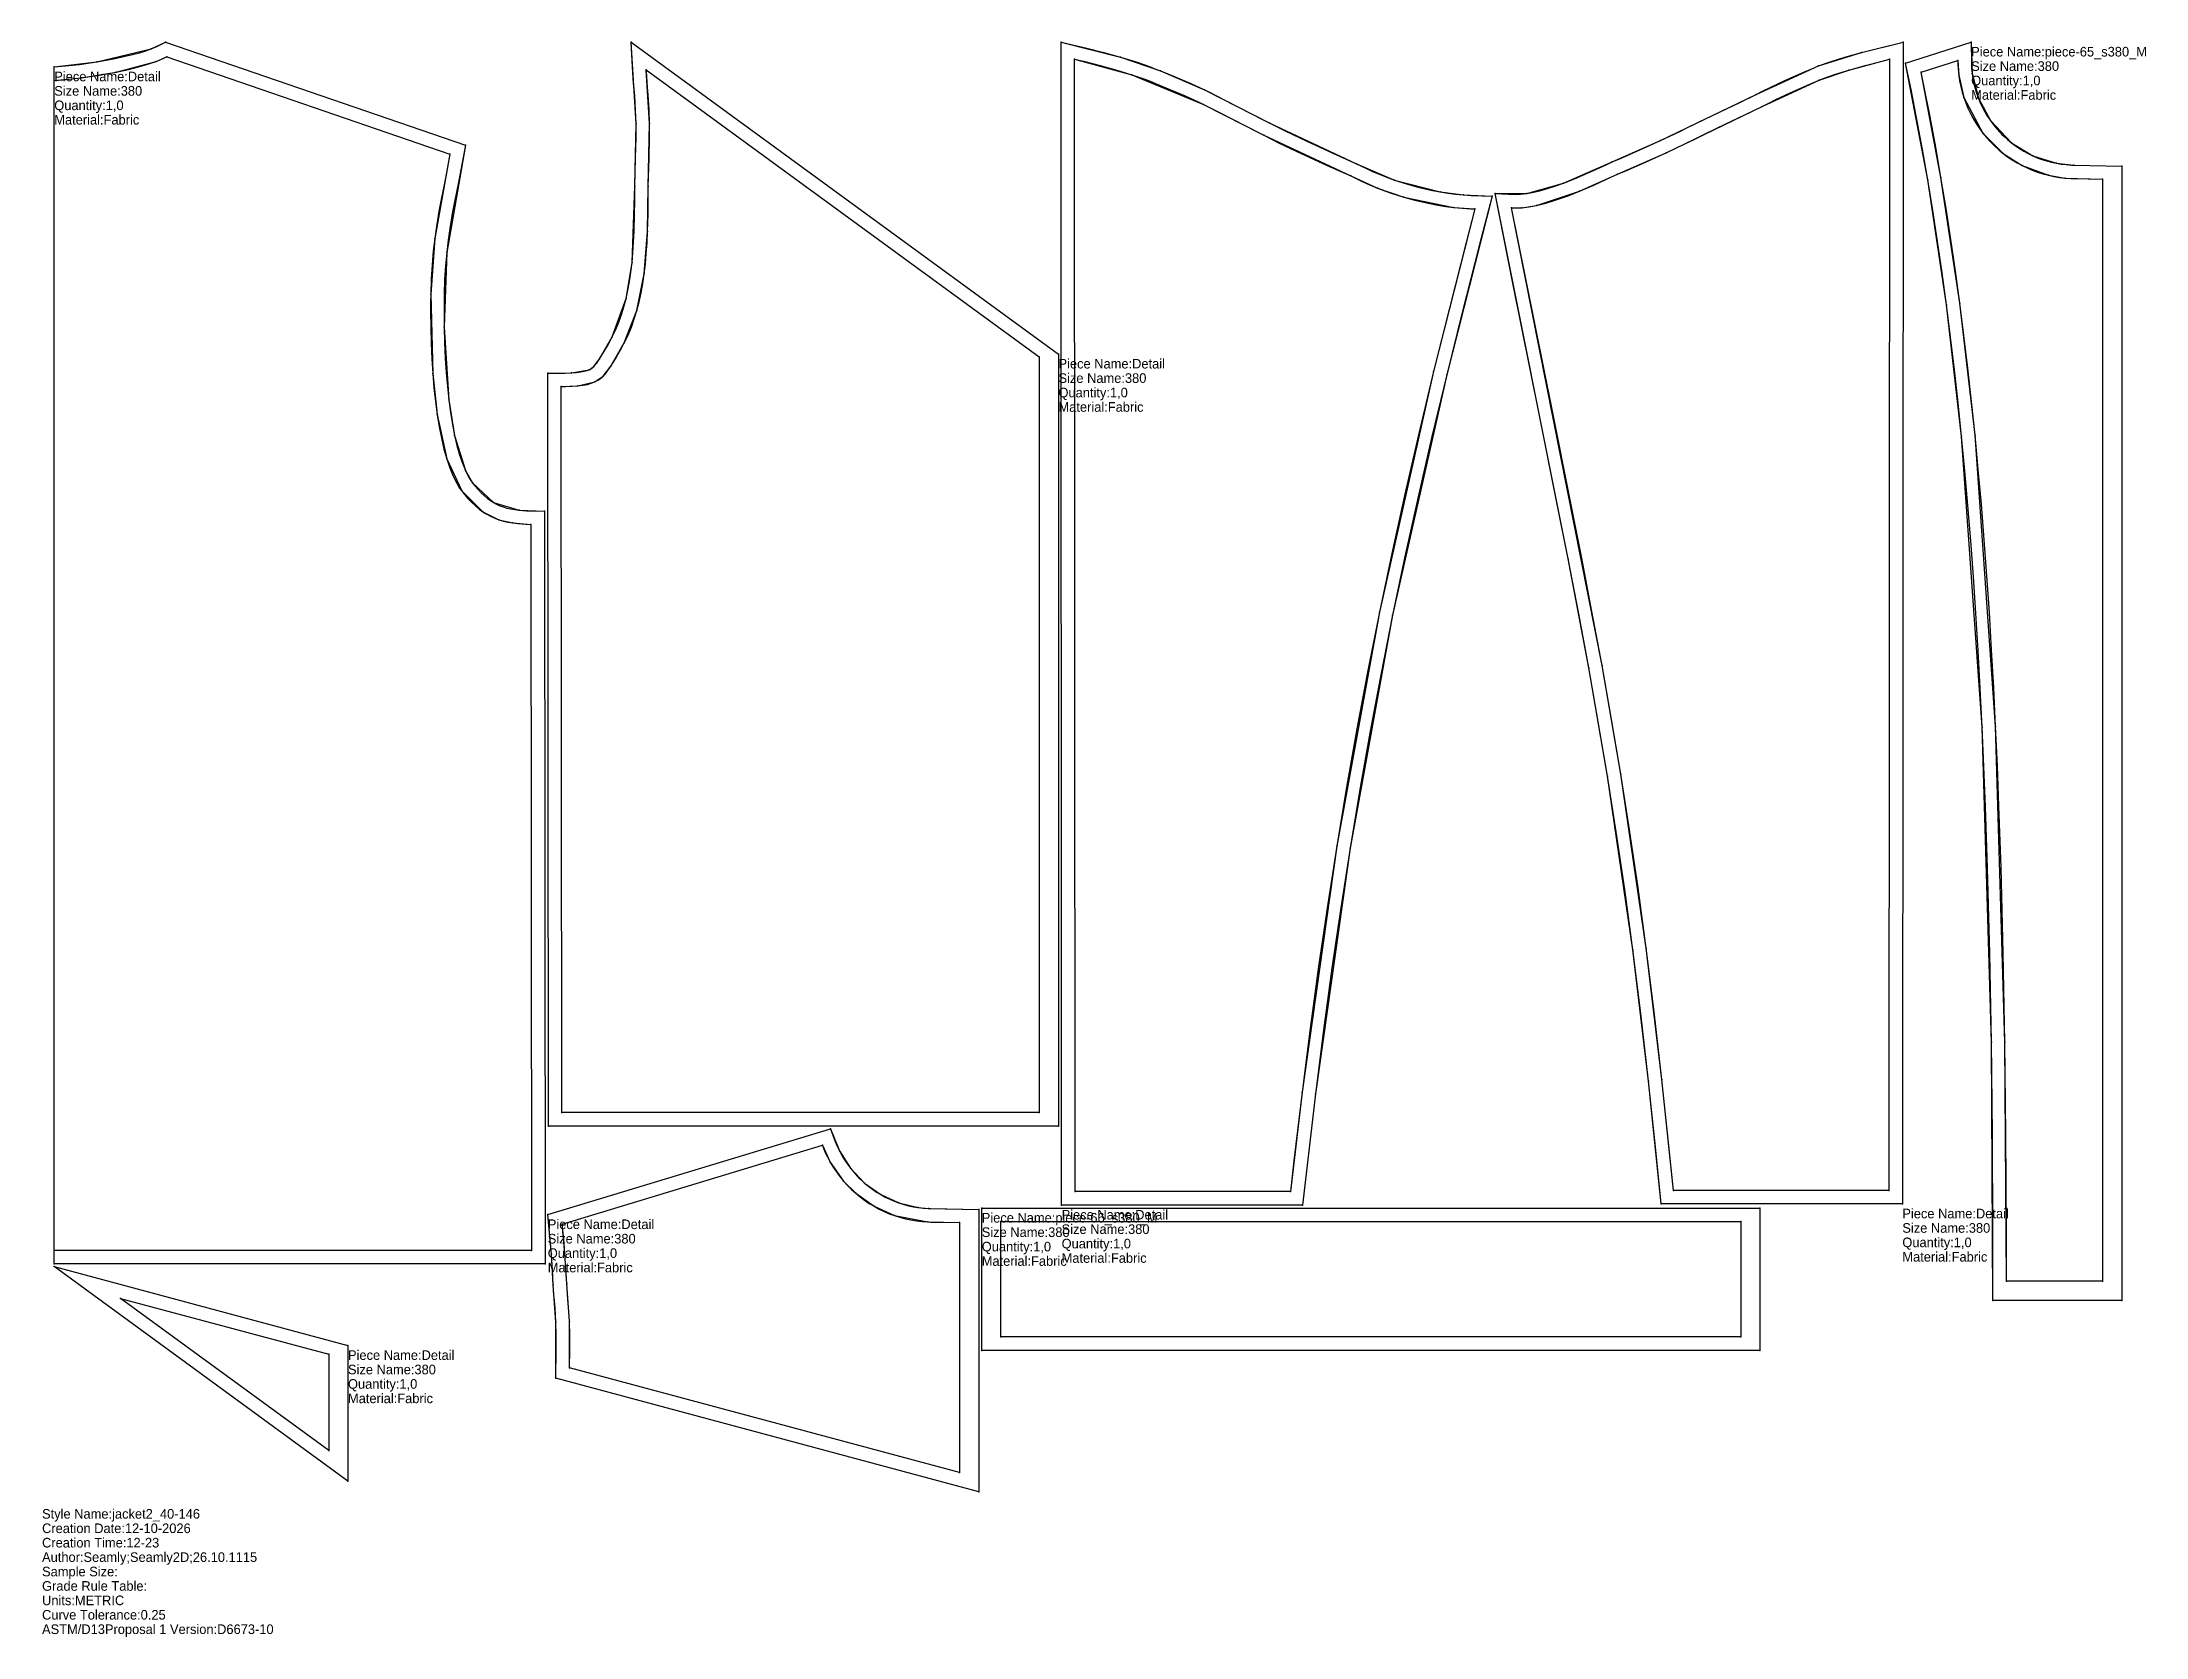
# Model space of a CAD drawing. Extents: x 0 to 1094, y -69 to 760.
import ezdxf

# ---------------------------------------------------------------- set-up
doc = ezdxf.new("R2010")
doc.units = 0
for name, color, linetype in [('1', 7, 'CONTINUOUS'), ('14', 7, 'CONTINUOUS'), ('2', 7, 'CONTINUOUS'), ('3', 7, 'CONTINUOUS'), ('84', 7, 'CONTINUOUS'), ('87', 7, 'CONTINUOUS')]:
    doc.layers.add(name, color=color, linetype=linetype)

# ---------------------------------------------------------------- blocks, each defined once
blk = doc.blocks.new('piece-65_s380_M')
at = {"layer": '1'}
blk.add_lwpolyline([(1003.25, 760.41), (1003.74, 744.14), (1006.98, 731.26), (1013.22, 719.56), (1024.17, 708.03), (1035.24, 701.31), (1047.56, 697.39), (1056.69, 696.45), (1081.58, 695.95), (1081.58, 105.99), (1014.59, 105.99), (1013.74, 240.28), (1008.98, 404.17), (998.3, 555.29), (990.43, 623.78), (980.65, 688.73), (969.17, 749.52)], close=True, dxfattribs=at)
at = {"layer": '14'}
blk.add_lwpolyline([(996.33, 750.85), (996.79, 743.28), (999.43, 731.56), (1009.29, 713.11), (1019.85, 702.52), (1029.71, 696.2), (1043.38, 691.13), (1052.08, 689.69), (1071.58, 689.15), (1071.58, 116), (1021.58, 116), (1020.74, 240.38), (1015.97, 404.5), (1005.27, 555.98), (997.36, 624.7), (987.55, 689.91), (977.28, 744.77)], close=True, dxfattribs=at)
at = {"layer": '2'}
for p in [(1003.25, 760.41), (969.17, 749.52), (977.28, 744.77), (996.33, 750.85), (1081.58, 695.95), (1071.58, 689.15), (1021.58, 116), (1071.58, 116), (1014.59, 105.99), (1081.58, 105.99)]:
    blk.add_point(p, dxfattribs=at)
at = {"layer": '3'}
for p in [(1003.74, 744.14), (996.79, 743.28), (999.43, 731.56), (1006.98, 731.26), (1009.29, 713.11), (1013.22, 719.56), (1019.85, 702.52), (1024.17, 708.03), (1035.24, 701.31), (987.55, 689.91), (1029.71, 696.2), (1043.38, 691.13), (1047.56, 697.39), (1052.08, 689.69), (1056.69, 696.45), (980.65, 688.73), (990.43, 623.78), (997.36, 624.7), (998.3, 555.29), (1005.27, 555.98), (1008.98, 404.17), (1015.97, 404.5), (1013.74, 240.28), (1020.74, 240.38)]:
    blk.add_point(p, dxfattribs=at)
at = {"layer": '84'}
blk.add_lwpolyline([(1003.25, 760.41), (1003.34, 749.53), (1003.48, 746.81), (1003.74, 744.14), (1004.14, 741.5), (1004.66, 738.88), (1005.31, 736.3), (1006.08, 733.76), (1006.98, 731.26), (1007.99, 728.81), (1009.13, 726.41), (1010.38, 724.06), (1011.75, 721.78), (1013.22, 719.56), (1014.81, 717.41), (1016.51, 715.34), (1018.34, 713.32), (1019.27, 712.37), (1020.19, 711.47), (1022.15, 709.69), (1024.17, 708.03), (1026.26, 706.47), (1028.41, 705.02), (1030.63, 703.67), (1032.9, 702.43), (1035.24, 701.31), (1037.62, 700.29), (1040.04, 699.39), (1042.51, 698.61), (1045.02, 697.94), (1047.56, 697.39), (1050.13, 696.97), (1052.72, 696.66), (1055.37, 696.48), (1056.69, 696.45), (1081.58, 695.95), (1081.58, 105.99), (1014.59, 105.99), (1014.55, 141.98), (1014.28, 192.16), (1013.74, 240.28), (1012.91, 286.44), (1011.77, 330.77), (1010.7, 362.82), (1009.88, 383.69), (1008.98, 404.17), (1007.98, 424.27), (1006.89, 444), (1005.71, 463.36), (1004.43, 482.38), (1003.05, 501.07), (1001.57, 519.45), (999.99, 537.51), (998.3, 555.29), (996.5, 572.79), (994.59, 590.03), (992.57, 607.03), (990.43, 623.78), (988.17, 640.32), (985.78, 656.65), (983.28, 672.78), (980.65, 688.73), (977.9, 704.52), (975.01, 720.16), (971.99, 735.67), (969.17, 749.52)], close=True, dxfattribs=at)
at = {"layer": '87'}
blk.add_lwpolyline([(996.33, 750.85), (996.34, 749.33), (996.49, 746.29), (996.79, 743.28), (997.24, 740.29), (997.83, 737.34), (998.56, 734.43), (999.43, 731.56), (1000.45, 728.74), (1001.59, 725.97), (1002.87, 723.26), (1004.28, 720.61), (1005.83, 718.04), (1007.5, 715.53), (1009.29, 713.11), (1011.21, 710.77), (1013.25, 708.51), (1014.32, 707.42), (1015.38, 706.38), (1017.57, 704.39), (1019.85, 702.52), (1022.2, 700.76), (1024.64, 699.12), (1027.14, 697.6), (1029.71, 696.2), (1032.34, 694.93), (1035.03, 693.79), (1037.76, 692.77), (1040.55, 691.89), (1043.38, 691.13), (1046.25, 690.52), (1049.15, 690.04), (1052.08, 689.69), (1055.03, 689.49), (1056.52, 689.45), (1071.58, 689.15), (1071.58, 116), (1021.58, 116), (1021.55, 142), (1021.28, 192.22), (1020.74, 240.38), (1019.91, 286.6), (1018.77, 330.98), (1017.69, 363.07), (1016.87, 383.98), (1015.97, 404.5), (1014.97, 424.64), (1013.88, 444.4), (1012.7, 463.81), (1011.41, 482.88), (1010.03, 501.61), (1008.55, 520.03), (1006.96, 538.15), (1005.27, 555.98), (1003.46, 573.54), (1001.54, 590.84), (999.51, 607.89), (997.36, 624.7), (995.1, 641.3), (992.71, 657.69), (990.2, 673.89), (987.55, 689.91), (984.79, 705.76), (981.89, 721.47), (978.85, 737.03), (977.28, 744.77)], close=True, dxfattribs=at)
at = {"layer": '1'}
for s, p in [('Piece Name:piece-65_s380_M', (1003.25, 752.91)), ('Size Name:380', (1003.25, 745.41)), ('Quantity:1,0', (1003.25, 737.91)), ('Material:Fabric', (1003.25, 730.41))]:
    blk.add_text(s, height=5, dxfattribs=at).set_placement(p)
blk = doc.blocks.new('piece-66_s380_M')
at = {"layer": '1'}
blk.add_lwpolyline([(488.69, 153.99), (893.41, 153.99), (893.41, 79.99), (488.69, 79.99)], close=True, dxfattribs=at)
at = {"layer": '14'}
blk.add_lwpolyline([(498.68, 146.99), (883.41, 146.99), (883.41, 86.99), (498.68, 86.99)], close=True, dxfattribs=at)
at = {"layer": '2'}
for p in [(488.69, 153.99), (893.41, 153.99), (498.68, 146.99), (883.41, 146.99), (488.69, 79.99), (498.68, 86.99), (883.41, 86.99), (893.41, 79.99)]:
    blk.add_point(p, dxfattribs=at)
at = {"layer": '84'}
blk.add_lwpolyline([(488.69, 153.99), (893.41, 153.99), (893.41, 79.99), (488.69, 79.99)], close=True, dxfattribs=at)
at = {"layer": '87'}
blk.add_lwpolyline([(498.68, 146.99), (883.41, 146.99), (883.41, 86.99), (498.68, 86.99)], close=True, dxfattribs=at)
at = {"layer": '1'}
for s, p in [('Size Name:380', (488.69, 138.99)), ('Piece Name:piece-66_s380_M', (488.69, 146.49)), ('Quantity:1,0', (488.69, 131.49)), ('Material:Fabric', (488.69, 123.99))]:
    blk.add_text(s, height=5, dxfattribs=at).set_placement(p)
blk = doc.blocks.new('piece_Detail_s380_M')
at = {"layer": '1'}
blk.add_lwpolyline([(6.35, 747.52), (28.52, 750.13), (56.83, 756.91), (64.13, 760.41), (220.15, 706.79), (210.44, 650.9), (209.13, 612.2), (211.52, 574.29), (214.53, 555.83), (220.17, 537.6), (223.86, 531.14), (234.78, 520.92), (248.12, 516.95), (261.25, 516.4), (261.62, 124.97), (6.35, 124.97)], close=True, dxfattribs=at)
at = {"layer": '14'}
blk.add_lwpolyline([(6.35, 740.49), (20.35, 741.88), (38.58, 744.82), (59.27, 750.35), (64.83, 752.77), (212.15, 702.14), (204.25, 658.21), (202.12, 629.24), (203.18, 587.98), (205.47, 566.71), (210.46, 543.63), (218.23, 526.98), (229.24, 516.14), (237.61, 512), (244.8, 510.32), (254.26, 509.59), (254.61, 131.97), (6.35, 131.97)], close=True, dxfattribs=at)
at = {"layer": '2'}
for p in [(64.13, 760.41), (6.35, 747.52), (64.83, 752.77), (6.35, 740.49), (212.15, 702.14), (220.15, 706.79), (261.25, 516.4), (254.26, 509.59), (6.35, 131.97), (254.61, 131.97), (6.35, 124.97), (261.62, 124.97)]:
    blk.add_point(p, dxfattribs=at)
at = {"layer": '3'}
for p in [(56.83, 756.91), (28.52, 750.13), (38.58, 744.82), (59.27, 750.35), (20.35, 741.88), (204.25, 658.21), (210.44, 650.9), (202.12, 629.24), (209.13, 612.2), (203.18, 587.98), (211.52, 574.29), (205.47, 566.71), (214.53, 555.83), (210.46, 543.63), (220.17, 537.6), (218.23, 526.98), (223.86, 531.14), (229.24, 516.14), (234.78, 520.92), (248.12, 516.95), (237.61, 512), (244.8, 510.32)]:
    blk.add_point(p, dxfattribs=at)
at = {"layer": '84'}
blk.add_lwpolyline([(6.35, 747.52), (10.32, 747.83), (19.48, 748.83), (28.52, 750.13), (37.22, 751.68), (43.31, 753), (47.1, 753.93), (50.65, 754.9), (53.91, 755.9), (56.83, 756.91), (59.35, 757.91), (61.43, 758.89), (64.13, 760.41), (220.15, 706.79), (216.68, 688.36), (213.48, 672.07), (212.05, 663.39), (211.19, 657.31), (210.44, 650.9), (209.83, 644.09), (209.38, 636.85), (209.12, 629.08), (209.07, 624.99), (209.05, 620.68), (209.13, 612.2), (209.34, 604.01), (209.69, 596.1), (210.16, 588.49), (210.78, 581.22), (211.52, 574.29), (212.39, 567.73), (213.4, 561.58), (214.53, 555.83), (215.78, 550.54), (217.14, 545.71), (218.61, 541.39), (220.17, 537.6), (221.8, 534.35), (223.04, 532.32), (223.86, 531.14), (224.26, 530.64), (225.09, 529.61), (226.78, 527.65), (228.42, 525.93), (230.03, 524.41), (231.61, 523.08), (233.19, 521.92), (234.78, 520.92), (236.4, 520.05), (238.07, 519.29), (239.83, 518.64), (241.7, 518.08), (243.69, 517.62), (245.84, 517.24), (248.12, 516.95), (251.97, 516.66), (261.25, 516.4), (261.62, 124.97), (6.35, 124.97)], close=True, dxfattribs=at)
at = {"layer": '87'}
blk.add_lwpolyline([(6.35, 740.49), (10.98, 740.86), (20.35, 741.88), (29.64, 743.21), (38.58, 744.82), (44.88, 746.18), (48.86, 747.15), (52.6, 748.18), (56.08, 749.24), (59.27, 750.35), (62.13, 751.49), (64.64, 752.66), (64.83, 752.77), (212.15, 702.14), (209.8, 689.68), (206.59, 673.31), (205.12, 664.45), (204.25, 658.21), (203.48, 651.62), (202.85, 644.62), (202.39, 637.18), (202.12, 629.24), (202.07, 625.04), (202.05, 620.65), (202.13, 612.08), (202.35, 603.76), (202.7, 595.72), (203.18, 587.98), (203.81, 580.55), (204.57, 573.45), (205.47, 566.71), (206.51, 560.33), (207.68, 554.35), (209, 548.78), (210.46, 543.63), (212.06, 538.93), (213.79, 534.7), (215.68, 530.95), (217.18, 528.48), (218.23, 526.98), (218.77, 526.29), (219.72, 525.12), (221.6, 522.94), (223.48, 520.96), (225.37, 519.18), (227.29, 517.57), (229.24, 516.14), (231.24, 514.88), (233.29, 513.77), (235.41, 512.81), (237.61, 512), (239.9, 511.31), (242.29, 510.76), (244.8, 510.32), (247.42, 509.99), (251.6, 509.67), (254.26, 509.59), (254.61, 131.97), (6.35, 131.97)], close=True, dxfattribs=at)
at = {"layer": '1'}
for s, p in [('Piece Name:Detail', (6.35, 740.02)), ('Size Name:380', (6.35, 732.52)), ('Quantity:1,0', (6.35, 725.02)), ('Material:Fabric', (6.35, 717.52))]:
    blk.add_text(s, height=5, dxfattribs=at).set_placement(p)
blk = doc.blocks.new('piece_Detail_s380-68_M')
at = {"layer": '1'}
blk.add_lwpolyline([(263, 150.6), (410.09, 195.26), (414.71, 183.73), (420.39, 174.74), (427.73, 167.02), (436.21, 161), (445.62, 156.72), (455.71, 154.29), (460.95, 153.81), (487.16, 153.28), (487.16, 6.51), (267.17, 65.56), (267.26, 94.74), (265.84, 114.1), (264.92, 130.03)], close=True, dxfattribs=at)
at = {"layer": '14'}
blk.add_lwpolyline([(270.53, 145.57), (405.81, 186.65), (409.86, 177.94), (416.79, 168.09), (423.15, 161.72), (432.72, 154.93), (443.34, 150.1), (460.61, 146.82), (477.16, 146.47), (477.16, 16.44), (274.27, 70.9), (274.25, 95.04), (272.83, 114.54), (271.9, 130.53)], close=True, dxfattribs=at)
at = {"layer": '2'}
for p in [(405.81, 186.65), (410.09, 195.26), (487.16, 153.28), (263, 150.6), (270.53, 145.57), (477.16, 146.47), (274.27, 70.9), (267.17, 65.56), (477.16, 16.44), (487.16, 6.51)]:
    blk.add_point(p, dxfattribs=at)
at = {"layer": '3'}
for p in [(409.86, 177.94), (414.71, 183.73), (416.79, 168.09), (420.39, 174.74), (427.73, 167.02), (423.15, 161.72), (432.72, 154.93), (436.21, 161), (445.62, 156.72), (455.71, 154.29), (460.95, 153.81), (443.34, 150.1), (460.61, 146.82), (264.92, 130.03), (271.9, 130.53), (265.84, 114.1), (272.83, 114.54), (267.26, 94.74), (274.25, 95.04)]:
    blk.add_point(p, dxfattribs=at)
at = {"layer": '84'}
blk.add_lwpolyline([(263, 150.6), (410.09, 195.26), (412.54, 188.62), (413.57, 186.13), (414.71, 183.73), (415.96, 181.39), (417.32, 179.1), (418.8, 176.89), (420.39, 174.74), (422.09, 172.66), (423.92, 170.65), (424.85, 169.7), (425.77, 168.8), (427.73, 167.02), (429.75, 165.35), (431.84, 163.8), (433.99, 162.34), (436.21, 161), (438.48, 159.76), (440.81, 158.63), (443.2, 157.62), (445.62, 156.72), (448.09, 155.93), (450.6, 155.27), (453.14, 154.72), (455.71, 154.29), (458.3, 153.99), (460.95, 153.81), (462.27, 153.77), (487.16, 153.28), (487.16, 6.51), (267.17, 65.56), (267.45, 80.53), (267.45, 87.6), (267.26, 94.74), (266.83, 102.04), (266.49, 105.8), (266.22, 108.78), (265.84, 114.1), (265.44, 121.48), (264.92, 130.03), (264.33, 137.17)], close=True, dxfattribs=at)
at = {"layer": '87'}
blk.add_lwpolyline([(270.53, 145.57), (405.81, 186.65), (406.02, 186.07), (407.17, 183.3), (408.45, 180.59), (409.86, 177.94), (411.41, 175.36), (413.08, 172.86), (414.87, 170.43), (416.79, 168.09), (418.83, 165.84), (419.9, 164.75), (420.96, 163.71), (423.15, 161.72), (425.43, 159.84), (427.78, 158.09), (430.22, 156.45), (432.72, 154.93), (435.29, 153.53), (437.92, 152.26), (440.61, 151.11), (443.34, 150.1), (446.13, 149.21), (448.96, 148.46), (451.83, 147.84), (454.73, 147.36), (457.66, 147.02), (460.61, 146.82), (462.1, 146.77), (477.16, 146.47), (477.16, 16.44), (274.27, 70.9), (274.45, 80.47), (274.45, 87.7), (274.25, 95.04), (273.81, 102.56), (273.47, 106.43), (273.2, 109.35), (272.83, 114.54), (272.43, 121.89), (271.9, 130.53), (271.31, 137.8)], close=True, dxfattribs=at)
at = {"layer": '1'}
for s, p in [('Piece Name:Detail', (263, 143.1)), ('Size Name:380', (263, 135.6)), ('Quantity:1,0', (263, 128.1)), ('Material:Fabric', (263, 120.6))]:
    blk.add_text(s, height=5, dxfattribs=at).set_placement(p)
blk = doc.blocks.new('piece_Detail_s380-69_M')
at = {"layer": '1'}
blk.add_lwpolyline([(159.1, 82.56), (159.1, 12.03), (6.35, 123.56)], close=True, dxfattribs=at)
at = {"layer": '14'}
blk.add_lwpolyline([(149.1, 78), (149.1, 28), (40.82, 107.06)], close=True, dxfattribs=at)
at = {"layer": '2'}
for p in [(6.35, 123.56), (40.82, 107.06), (149.1, 78), (159.1, 82.56), (149.1, 28), (159.1, 12.03)]:
    blk.add_point(p, dxfattribs=at)
at = {"layer": '84'}
blk.add_lwpolyline([(159.1, 82.56), (159.1, 12.03), (6.35, 123.56)], close=True, dxfattribs=at)
at = {"layer": '87'}
blk.add_lwpolyline([(149.1, 78), (149.1, 28), (40.82, 107.06)], close=True, dxfattribs=at)
at = {"layer": '1'}
for s, p in [('Piece Name:Detail', (159.1, 75.06)), ('Size Name:380', (159.1, 67.56)), ('Quantity:1,0', (159.1, 60.06)), ('Material:Fabric', (159.1, 52.56))]:
    blk.add_text(s, height=5, dxfattribs=at).set_placement(p)
blk = doc.blocks.new('piece_Detail_s380-70_M')
at = {"layer": '1'}
blk.add_lwpolyline([(528.61, 598.15), (528.61, 196.66), (263.36, 196.66), (263, 588.28), (275.26, 588.38), (284.52, 590.03), (286.9, 591.65), (289.9, 595.6), (296.56, 607.09), (303.73, 626.98), (306.81, 645.74), (308.3, 685.41), (308.9, 717.94), (306.38, 760.41)], close=True, dxfattribs=at)
at = {"layer": '14'}
blk.add_lwpolyline([(518.61, 596.79), (518.61, 203.66), (270.35, 203.66), (270, 581.28), (278.6, 581.6), (287.43, 583.65), (291.76, 586.61), (295.79, 591.8), (302.81, 603.94), (309.36, 620.83), (313.17, 639.84), (314.9, 661.85), (315.3, 685.27), (315.9, 718.04), (314.21, 746.03)], close=True, dxfattribs=at)
at = {"layer": '2'}
for p in [(306.38, 760.41), (314.21, 746.03), (518.61, 596.79), (528.61, 598.15), (263, 588.28), (270, 581.28), (270.35, 203.66), (518.61, 203.66), (263.36, 196.66), (528.61, 196.66)]:
    blk.add_point(p, dxfattribs=at)
at = {"layer": '3'}
for p in [(308.9, 717.94), (315.9, 718.04), (308.3, 685.41), (315.3, 685.27), (314.9, 661.85), (306.81, 645.74), (313.17, 639.84), (303.73, 626.98), (309.36, 620.83), (296.56, 607.09), (302.81, 603.94), (286.9, 591.65), (289.9, 595.6), (295.79, 591.8), (275.26, 588.38), (278.6, 581.6), (284.52, 590.03), (287.43, 583.65), (291.76, 586.61)]:
    blk.add_point(p, dxfattribs=at)
at = {"layer": '84'}
blk.add_lwpolyline([(528.61, 598.15), (528.61, 196.66), (263.36, 196.66), (263, 588.28), (270.34, 588.28), (272.1, 588.29), (275.26, 588.38), (277.93, 588.57), (280.16, 588.85), (281.97, 589.2), (283.41, 589.6), (284.52, 590.03), (285.41, 590.5), (286.17, 591.02), (286.9, 591.65), (287.66, 592.47), (288.47, 593.5), (289.9, 595.6), (292.16, 599.33), (293.49, 601.55), (294.57, 603.38), (296.56, 607.09), (298.34, 610.85), (299.93, 614.7), (301.36, 618.66), (302.62, 622.75), (303.73, 626.98), (304.7, 631.38), (305.53, 635.97), (306.23, 640.75), (306.81, 645.74), (307.28, 650.96), (307.64, 656.42), (307.91, 662.11), (308.16, 671.16), (308.21, 677.61), (308.3, 685.41), (308.7, 700.17), (308.91, 710.87), (308.9, 717.94), (308.71, 725.08), (308.28, 732.39), (307.95, 736.14), (307.67, 739.12), (307.29, 744.43), (306.38, 760.41)], close=True, dxfattribs=at)
at = {"layer": '87'}
blk.add_lwpolyline([(518.61, 596.79), (518.61, 203.66), (270.35, 203.66), (270, 581.28), (270.35, 581.28), (272.22, 581.29), (275.61, 581.39), (278.6, 581.6), (281.25, 581.93), (283.58, 582.38), (285.63, 582.95), (287.43, 583.65), (289.03, 584.5), (290.46, 585.48), (291.76, 586.61), (292.97, 587.9), (294.11, 589.35), (295.79, 591.8), (298.16, 595.72), (299.51, 597.98), (300.68, 599.95), (302.81, 603.94), (304.74, 608.01), (306.46, 612.17), (308, 616.44), (309.36, 620.83), (310.54, 625.35), (311.56, 630.01), (312.44, 634.84), (313.17, 639.84), (313.77, 645.03), (314.25, 650.41), (314.63, 656.02), (314.9, 661.85), (315.16, 671.03), (315.21, 677.54), (315.3, 685.27), (315.7, 700.01), (315.91, 710.81), (315.9, 718.04), (315.7, 725.38), (315.26, 732.9), (314.92, 736.77), (314.65, 739.69), (314.28, 744.88), (314.21, 746.03)], close=True, dxfattribs=at)
at = {"layer": '1'}
for s, p in [('Piece Name:Detail', (528.61, 590.65)), ('Size Name:380', (528.61, 583.15)), ('Quantity:1,0', (528.61, 575.65)), ('Material:Fabric', (528.61, 568.15))]:
    blk.add_text(s, height=5, dxfattribs=at).set_placement(p)
blk = doc.blocks.new('piece_Detail_s380-71_M')
at = {"layer": '1'}
blk.add_lwpolyline([(530.23, 155.56), (529.96, 760.41), (560.86, 752.55), (581.73, 745.4), (604.54, 735.57), (638.55, 718.17), (683.51, 697.12), (703.35, 688.65), (727.06, 682.52), (739.16, 680.97), (754.1, 680.31), (730.5, 587.4), (702.39, 462.45), (680.22, 341.16), (662.24, 213.44), (655.53, 155.56)], close=True, dxfattribs=at)
at = {"layer": '14'}
blk.add_lwpolyline([(537.23, 162.56), (536.97, 751.6), (566.76, 743.39), (604.04, 728.02), (635.38, 711.92), (680.56, 690.77), (694.55, 684.44), (708.17, 679.75), (734.29, 674.41), (745.12, 673.63), (723.7, 589.05), (695.53, 463.86), (673.31, 342.28), (655.29, 214.29), (649.27, 162.56)], close=True, dxfattribs=at)
at = {"layer": '2'}
for p in [(529.96, 760.41), (536.97, 751.6), (754.1, 680.31), (745.12, 673.63), (530.23, 155.56), (537.23, 162.56), (649.27, 162.56), (655.53, 155.56)]:
    blk.add_point(p, dxfattribs=at)
at = {"layer": '3'}
for p in [(560.86, 752.55), (581.73, 745.4), (566.76, 743.39), (604.54, 735.57), (604.04, 728.02), (635.38, 711.92), (638.55, 718.17), (680.56, 690.77), (683.51, 697.12), (694.55, 684.44), (703.35, 688.65), (708.17, 679.75), (727.06, 682.52), (739.16, 680.97), (734.29, 674.41), (723.7, 589.05), (730.5, 587.4), (695.53, 463.86), (702.39, 462.45), (673.31, 342.28), (680.22, 341.16), (655.29, 214.29), (662.24, 213.44)]:
    blk.add_point(p, dxfattribs=at)
at = {"layer": '84'}
blk.add_lwpolyline([(530.23, 155.56), (529.96, 760.41), (543.31, 757.31), (552.16, 755.02), (560.86, 752.55), (568.93, 750.05), (575.89, 747.67), (578.77, 746.57), (581.73, 745.4), (589.25, 742.28), (597.38, 738.79), (604.54, 735.57), (607.15, 734.3), (615.18, 730.24), (629.01, 723.11), (634.4, 720.31), (638.55, 718.17), (646.49, 714.21), (657.7, 708.85), (671.27, 702.67), (683.51, 697.12), (689.11, 694.47), (691.58, 693.31), (697.13, 690.95), (703.35, 688.65), (710.15, 686.47), (715.59, 684.99), (719.32, 684.08), (723.15, 683.25), (727.06, 682.52), (731.04, 681.89), (735.08, 681.37), (739.16, 680.97), (743.29, 680.7), (754.1, 680.31), (747.33, 654.38), (738.66, 620.38), (730.5, 587.4), (722.82, 555.27), (715.59, 523.84), (708.79, 492.96), (702.39, 462.45), (696.35, 432.18), (690.67, 401.98), (685.3, 371.69), (680.22, 341.16), (675.4, 310.23), (670.81, 278.73), (666.44, 246.53), (662.24, 213.44), (658.2, 179.33), (655.53, 155.56)], close=True, dxfattribs=at)
at = {"layer": '87'}
blk.add_lwpolyline([(537.23, 162.56), (536.97, 751.6), (541.64, 750.51), (550.33, 748.27), (558.87, 745.84), (566.76, 743.39), (573.51, 741.08), (576.23, 740.05), (579.09, 738.91), (586.53, 735.83), (594.56, 732.38), (601.57, 729.23), (604.04, 728.02), (612, 724.01), (625.79, 716.9), (631.17, 714.09), (635.38, 711.92), (643.42, 707.91), (654.74, 702.51), (668.37, 696.3), (680.56, 690.77), (686.11, 688.14), (688.72, 686.91), (694.55, 684.44), (701.06, 682.03), (708.17, 679.75), (713.84, 678.2), (717.75, 677.26), (721.77, 676.39), (725.87, 675.62), (730.05, 674.96), (734.29, 674.41), (738.59, 673.99), (742.93, 673.71), (745.12, 673.63), (740.56, 656.13), (731.87, 622.09), (723.7, 589.05), (716, 556.87), (708.76, 525.38), (701.94, 494.43), (695.53, 463.86), (689.48, 433.51), (683.78, 403.24), (678.4, 372.88), (673.31, 342.28), (668.48, 311.27), (663.88, 279.71), (659.5, 247.44), (655.29, 214.29), (651.24, 180.13), (649.27, 162.56)], close=True, dxfattribs=at)
at = {"layer": '1'}
for s, p in [('Piece Name:Detail', (530.23, 148.06)), ('Size Name:380', (530.23, 140.56)), ('Quantity:1,0', (530.23, 133.06)), ('Material:Fabric', (530.23, 125.56))]:
    blk.add_text(s, height=5, dxfattribs=at).set_placement(p)
blk = doc.blocks.new('piece_Detail_s380-72_M')
at = {"layer": '1'}
blk.add_lwpolyline([(967.45, 156.18), (842.07, 156.18), (835.5, 220.09), (827.32, 288.32), (814.11, 378.58), (804.37, 434.93), (793.65, 491.61), (755.65, 681.74), (772.22, 681.66), (791.2, 687.07), (816.59, 698.06), (841.71, 709.19), (891.48, 733.18), (923.77, 748), (946.25, 754.96), (967.84, 760.41)], close=True, dxfattribs=at)
at = {"layer": '14'}
blk.add_lwpolyline([(960.46, 163.18), (848.42, 163.18), (842.46, 220.86), (834.27, 289.22), (821.02, 379.7), (811.26, 436.18), (764.27, 674.25), (769.51, 674.28), (777.24, 675.48), (799.64, 682.85), (819.38, 691.64), (844.66, 702.84), (894.58, 726.9), (924.28, 740.63), (939.62, 745.8), (960.84, 751.49)], close=True, dxfattribs=at)
at = {"layer": '2'}
for p in [(967.84, 760.41), (960.84, 751.49), (755.65, 681.74), (764.27, 674.25), (842.07, 156.18), (848.42, 163.18), (960.46, 163.18), (967.45, 156.18)]:
    blk.add_point(p, dxfattribs=at)
at = {"layer": '3'}
for p in [(946.25, 754.96), (923.77, 748), (939.62, 745.8), (891.48, 733.18), (924.28, 740.63), (894.58, 726.9), (841.71, 709.19), (844.66, 702.84), (816.59, 698.06), (819.38, 691.64), (772.22, 681.66), (791.2, 687.07), (799.64, 682.85), (769.51, 674.28), (777.24, 675.48), (793.65, 491.61), (804.37, 434.93), (811.26, 436.18), (814.11, 378.58), (821.02, 379.7), (827.32, 288.32), (834.27, 289.22), (835.5, 220.09), (842.46, 220.86)]:
    blk.add_point(p, dxfattribs=at)
at = {"layer": '84'}
blk.add_lwpolyline([(967.45, 156.18), (842.07, 156.18), (839.48, 182.46), (835.5, 220.09), (831.46, 255.25), (827.32, 288.32), (823.07, 319.65), (818.67, 349.62), (814.11, 378.58), (809.35, 406.89), (804.37, 434.93), (799.14, 463.05), (793.65, 491.61), (787.85, 520.98), (778.59, 567.13), (764.92, 635.02), (755.65, 681.74), (766.02, 681.16), (768.96, 681.26), (772.22, 681.66), (775.76, 682.33), (779.49, 683.24), (783.36, 684.37), (787.29, 685.66), (791.2, 687.07), (796.98, 689.33), (804.11, 692.39), (813.05, 696.47), (816.59, 698.06), (820.85, 699.86), (830.95, 704.29), (841.71, 709.19), (851.66, 713.89), (855.72, 715.91), (861.45, 718.79), (872.68, 724.21), (882.93, 729.07), (891.48, 733.18), (894.8, 734.86), (898.67, 736.82), (906.27, 740.4), (916.5, 744.89), (921.54, 747.07), (923.77, 748), (929.94, 750.15), (937.63, 752.52), (946.25, 754.96), (955.16, 757.3), (967.84, 760.41)], close=True, dxfattribs=at)
at = {"layer": '87'}
blk.add_lwpolyline([(960.46, 163.18), (848.42, 163.18), (846.44, 183.18), (842.46, 220.86), (838.41, 256.08), (834.27, 289.22), (830, 320.63), (825.6, 350.67), (821.02, 379.7), (816.25, 408.08), (811.26, 436.18), (806.02, 464.35), (800.52, 492.95), (794.72, 522.35), (785.46, 568.51), (771.78, 636.39), (764.27, 674.25), (765.94, 674.15), (769.51, 674.28), (773.29, 674.74), (777.24, 675.48), (781.3, 676.48), (785.43, 677.68), (789.57, 679.04), (793.67, 680.51), (799.64, 682.85), (806.95, 685.99), (815.93, 690.09), (819.38, 691.64), (823.63, 693.44), (833.8, 697.9), (844.66, 702.84), (854.72, 707.59), (858.85, 709.65), (864.54, 712.51), (875.69, 717.89), (885.94, 722.75), (894.58, 726.9), (897.97, 728.62), (901.74, 730.54), (909.17, 734.03), (919.29, 738.47), (924.28, 740.63), (926.27, 741.46), (932.12, 743.49), (939.62, 745.8), (948.09, 748.21), (956.89, 750.52), (960.84, 751.49)], close=True, dxfattribs=at)
at = {"layer": '1'}
for s, p in [('Piece Name:Detail', (967.45, 148.68)), ('Size Name:380', (967.45, 141.18)), ('Quantity:1,0', (967.45, 133.68)), ('Material:Fabric', (967.45, 126.18))]:
    blk.add_text(s, height=5, dxfattribs=at).set_placement(p)

msp = doc.modelspace()

# ---------------------------------------------------------------- block references
at = {"layer": '1'}
for name in ['piece_Detail_s380_M', 'piece_Detail_s380-70_M', 'piece_Detail_s380-71_M', 'piece_Detail_s380-72_M', 'piece-65_s380_M', 'piece_Detail_s380-68_M', 'piece-66_s380_M', 'piece_Detail_s380-69_M']:
    msp.add_blockref(name, (0, 0), dxfattribs=at)

# ---------------------------------------------------------------- texts
for s, p in [('Style Name:jacket2_40-146', (0, -7.5)), ('Creation Date:12-10-2026', (0, -15)), ('Creation Time:12-23', (0, -22.5)), ('Author:Seamly;Seamly2D;26.10.1115', (0, -30)), ('Sample Size:', (0, -37.5)), ('Grade Rule Table:', (0, -45)), ('Units:METRIC', (0, -52.5)), ('ASTM/D13Proposal 1 Version:D6673-10', (0, -67.5)), ('Curve Tolerance:0.25', (0, -60))]:
    msp.add_text(s, height=5, dxfattribs=at).set_placement(p)

doc.saveas('drawing.dxf')
